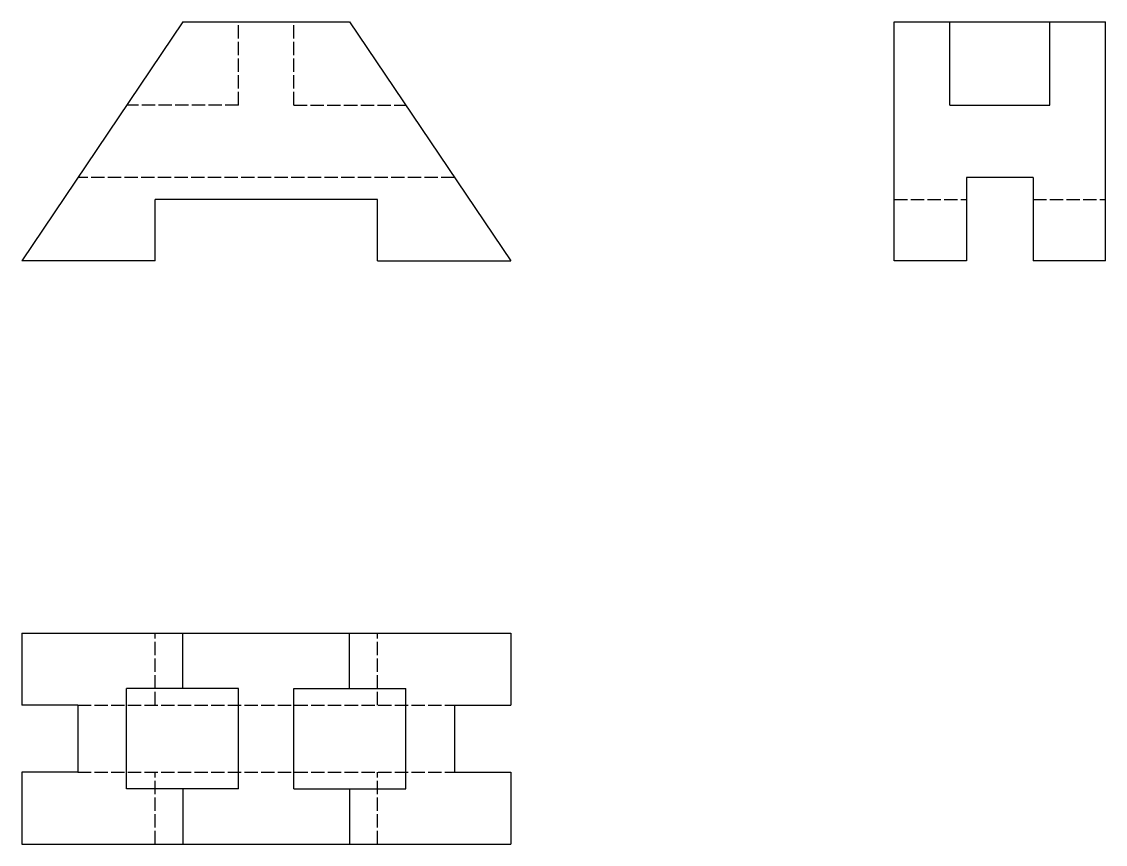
# Model space of a CAD drawing. Header units: millimetres. Extents: x 200 to 395, y 45 to 193.
import ezdxf

# ---------------------------------------------------------------- set-up
doc = ezdxf.new("R2010")
doc.units = ezdxf.units.MM
doc.header["$LTSCALE"] = 0.2
doc.linetypes.add('ACAD_ISO02W100', pattern=[15, 12, -3])
doc.layers.add('Capa1', color=7, linetype='ACAD_ISO02W100')

msp = doc.modelspace()

# ---------------------------------------------------------------- linework, layer by layer
for p, q in [((229, 193), (200, 150)), ((229, 193), (259, 193)), ((259, 193), (288, 150)), ((357, 193), (395, 193)), ((357, 150), (357, 193)), ((367, 178), (367, 193)), ((385, 178), (385, 193)), ((395, 150), (395, 193)), ((367, 178), (385, 178)), ((382, 165), (370, 165)), ((370, 165), (370, 150)), ((382, 165), (382, 150)), ((264, 161), (224, 161)), ((224, 150), (224, 161)), ((264, 150), (264, 161)), ((224, 150), (200, 150)), ((264, 150), (288, 150)), ((370, 150), (357, 150)), ((395, 150), (382, 150)), ((200, 83.04), (200, 70.04)), ((200, 83.04), (288, 83.04)), ((229, 73.04), (229, 83.04)), ((259, 73.04), (259, 83.04)), ((288, 83.04), (288, 70.04)), ((218.88, 55.04), (218.88, 73.04)), ((239, 73.04), (218.88, 73.04)), ((239, 55.04), (239, 73.04)), ((249, 55.04), (249, 73.04)), ((249, 73.04), (269.12, 73.04)), ((269.12, 55.04), (269.12, 73.04)), ((210.12, 70.04), (200, 70.04)), ((210.12, 70.04), (210.12, 58.04)), ((277.88, 70.04), (277.88, 58.04)), ((277.88, 70.04), (288, 70.04)), ((210.12, 58.04), (200, 58.04)), ((200, 58.04), (200, 45.04)), ((277.88, 58.04), (288, 58.04)), ((288, 58.04), (288, 45.04)), ((239, 55.04), (218.88, 55.04)), ((229, 55.04), (229, 45.04)), ((249, 55.04), (269.12, 55.04)), ((259, 55.04), (259, 45.04)), ((200, 45.04), (288, 45.04))]:
    msp.add_line(p, q)
at = {"layer": 'Capa1'}
for p, q in [((239, 178), (239, 193)), ((249, 178), (249, 193)), ((239, 178), (218.88, 178)), ((249, 178), (269.12, 178)), ((277.88, 165), (210.12, 165)), ((357, 161), (370, 161)), ((382, 161), (395, 161)), ((224, 70.04), (224, 83.04)), ((264, 70.04), (264, 83.04)), ((210.12, 70.04), (277.88, 70.04)), ((210.12, 58.04), (277.88, 58.04)), ((224, 45.04), (224, 58.04)), ((264, 45.04), (264, 58.04))]:
    msp.add_line(p, q, dxfattribs=at)

doc.saveas('drawing.dxf')
